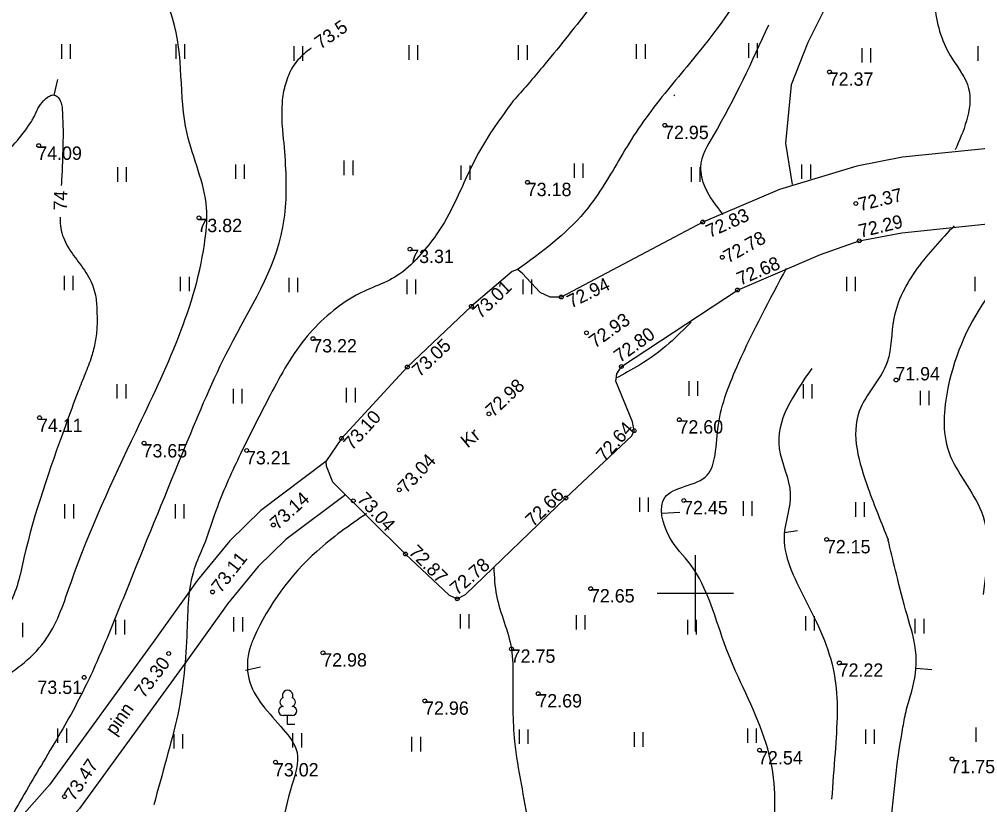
# Model space of a CAD drawing. Extents: x 637052 to 638628, y 6462502 to 6466834.
# Drawn here: x 637664.6 to 637714.8, y 6465838.9 to 6465880.1 of the extents above; entities that cross this region are included whole.
import ezdxf

# ---------------------------------------------------------------- set-up
doc = ezdxf.new("R2010")
doc.units = 0
for name, color, linetype in [('HALJASTUS', 7, 'Continuous'), ('HORISONTAAL-EH2000', 7, 'Continuous'), ('KORGUS-EH2000', 7, 'Continuous'), ('PUU', 7, 'Continuous'), ('TEE', 7, 'Continuous'), ('VORK', 7, 'Continuous')]:
    doc.layers.add(name, color=color, linetype=linetype)

msp = doc.modelspace()

# ---------------------------------------------------------------- linework, layer by layer
at = {"layer": 'HALJASTUS'}
for p, q in [((637666.773, 6465878.775), (637666.773, 6465878.015)), ((637667.233, 6465878.775), (637667.233, 6465878.015)), ((637672.758, 6465878.775), (637672.758, 6465878.015)), ((637673.218, 6465878.775), (637673.218, 6465878.015)), ((637678.943, 6465878.675), (637678.943, 6465877.915)), ((637679.403, 6465878.675), (637679.403, 6465877.915)), ((637684.978, 6465878.725), (637684.978, 6465877.965)), ((637685.438, 6465878.725), (637685.438, 6465877.965)), ((637690.713, 6465878.725), (637690.713, 6465877.965)), ((637691.173, 6465878.725), (637691.173, 6465877.965)), ((637696.898, 6465878.775), (637696.898, 6465878.015)), ((637697.358, 6465878.775), (637697.358, 6465878.015)), ((637702.783, 6465878.825), (637702.783, 6465878.065)), ((637703.243, 6465878.825), (637703.243, 6465878.065)), ((637708.718, 6465878.575), (637708.718, 6465877.815)), ((637709.178, 6465878.575), (637709.178, 6465877.815)), ((637714.803, 6465878.675), (637714.803, 6465877.915)), ((637675.889, 6465872.475), (637675.889, 6465871.715)), ((637676.349, 6465872.475), (637676.349, 6465871.715)), ((637681.575, 6465872.675), (637681.575, 6465871.915)), ((637682.035, 6465872.675), (637682.035, 6465871.915)), ((637693.645, 6465872.525), (637693.645, 6465871.765)), ((637694.105, 6465872.525), (637694.105, 6465871.765)), ((637705.565, 6465872.475), (637705.565, 6465871.715)), ((637706.025, 6465872.475), (637706.025, 6465871.715)), ((637669.705, 6465872.326), (637669.705, 6465871.566)), ((637670.165, 6465872.326), (637670.165, 6465871.566)), ((637687.71, 6465872.426), (637687.71, 6465871.666)), ((637688.17, 6465872.426), (637688.17, 6465871.666)), ((637699.779, 6465872.326), (637699.779, 6465871.566)), ((637700.239, 6465872.326), (637700.239, 6465871.566)), ((637666.912, 6465866.637), (637666.912, 6465865.877)), ((637667.372, 6465866.637), (637667.372, 6465865.877)), ((637672.996, 6465866.587), (637672.996, 6465865.827)), ((637673.456, 6465866.587), (637673.456, 6465865.827)), ((637678.682, 6465866.537), (637678.682, 6465865.777)), ((637679.142, 6465866.537), (637679.142, 6465865.777)), ((637684.867, 6465866.437), (637684.867, 6465865.677)), ((637685.327, 6465866.437), (637685.327, 6465865.677)), ((637690.951, 6465866.437), (637690.951, 6465865.677)), ((637691.411, 6465866.437), (637691.411, 6465865.677)), ((637707.922, 6465866.587), (637707.922, 6465865.827)), ((637708.382, 6465866.587), (637708.382, 6465865.827)), ((637714.655, 6465866.587), (637714.655, 6465865.827)), ((637669.68, 6465860.959), (637669.68, 6465860.199)), ((637670.14, 6465860.959), (637670.14, 6465860.199)), ((637699.655, 6465861.109), (637699.655, 6465860.349)), ((637700.115, 6465861.109), (637700.115, 6465860.349)), ((637705.64, 6465860.959), (637705.64, 6465860.199)), ((637706.1, 6465860.959), (637706.1, 6465860.199)), ((637675.764, 6465860.709), (637675.764, 6465859.949)), ((637676.224, 6465860.709), (637676.224, 6465859.949)), ((637681.7, 6465860.759), (637681.7, 6465859.999)), ((637682.16, 6465860.759), (637682.16, 6465859.999)), ((637711.774, 6465860.609), (637711.774, 6465859.849)), ((637712.234, 6465860.609), (637712.234, 6465859.849)), ((637697.061, 6465855.02), (637697.061, 6465854.26)), ((637697.521, 6465855.02), (637697.521, 6465854.26)), ((637666.937, 6465854.671), (637666.937, 6465853.911)), ((637667.397, 6465854.671), (637667.397, 6465853.911)), ((637672.722, 6465854.671), (637672.722, 6465853.911)), ((637673.182, 6465854.671), (637673.182, 6465853.911)), ((637702.498, 6465854.82), (637702.498, 6465854.06)), ((637702.958, 6465854.82), (637702.958, 6465854.06)), ((637708.383, 6465854.771), (637708.383, 6465854.011)), ((637708.843, 6465854.771), (637708.843, 6465854.011)), ((637687.665, 6465848.901), (637687.665, 6465848.141)), ((637688.125, 6465848.901), (637688.125, 6465848.141)), ((637693.75, 6465848.851), (637693.75, 6465848.091)), ((637694.21, 6465848.851), (637694.21, 6465848.091)), ((637664.734, 6465848.452), (637664.734, 6465847.692)), ((637669.61, 6465848.602), (637669.61, 6465847.842)), ((637670.07, 6465848.602), (637670.07, 6465847.842)), ((637675.795, 6465848.751), (637675.795, 6465847.991)), ((637676.255, 6465848.751), (637676.255, 6465847.991)), ((637699.585, 6465848.602), (637699.585, 6465847.842)), ((637700.045, 6465848.602), (637700.045, 6465847.842)), ((637705.77, 6465848.801), (637705.77, 6465848.041)), ((637706.23, 6465848.801), (637706.23, 6465848.041)), ((637711.506, 6465848.652), (637711.506, 6465847.892)), ((637711.966, 6465848.652), (637711.966, 6465847.892)), ((637666.568, 6465842.912), (637666.568, 6465842.152)), ((637667.028, 6465842.912), (637667.028, 6465842.152)), ((637690.758, 6465842.863), (637690.758, 6465842.103)), ((637691.218, 6465842.863), (637691.218, 6465842.103)), ((637702.728, 6465842.912), (637702.728, 6465842.152)), ((637703.188, 6465842.912), (637703.188, 6465842.152)), ((637708.912, 6465842.863), (637708.912, 6465842.103)), ((637709.372, 6465842.863), (637709.372, 6465842.103)), ((637714.698, 6465842.962), (637714.698, 6465842.202)), ((637672.653, 6465842.613), (637672.653, 6465841.853)), ((637673.113, 6465842.613), (637673.113, 6465841.853)), ((637678.887, 6465842.663), (637678.887, 6465841.903)), ((637679.347, 6465842.663), (637679.347, 6465841.903)), ((637685.122, 6465842.463), (637685.122, 6465841.703)), ((637685.582, 6465842.463), (637685.582, 6465841.703)), ((637696.792, 6465842.713), (637696.792, 6465841.953)), ((637697.252, 6465842.713), (637697.252, 6465841.953))]:
    msp.add_line(p, q, dxfattribs=at)
at = {"layer": 'HORISONTAAL-EH2000'}
for p, q in [((637666.39, 6465876.111), (637666.578, 6465876.933)), ((637698.88, 6465876.073), (637698.924, 6465876.141)), ((637698.264, 6465854.196), (637699.178, 6465854.239)), ((637704.646, 6465853.187), (637705.356, 6465853.281)), ((637676.421, 6465845.966), (637677.204, 6465846.141)), ((637711.579, 6465846.063), (637712.4, 6465845.995))]:
    msp.add_line(p, q, dxfattribs=at)
msp.add_lwpolyline([(637708.674, 6465884.346), (637707.588, 6465882.27), (637705.889, 6465878.871), (637705.011, 6465876.644), (637704.718, 6465873.597), (637705.07, 6465871.429)], dxfattribs=at)
for points in [[(637738.681, 6465925.36), (637732.86, 6465918.371), (637731.431, 6465916.736), (637730.667, 6465915.96), (637730.265, 6465915.584), (637729.847, 6465915.219), (637728.527, 6465914.288), (637727.104, 6465913.559), (637725.615, 6465912.941), (637724.095, 6465912.341), (637723.147, 6465911.962), (637722.197, 6465911.62), (637721.238, 6465911.347), (637720.752, 6465911.247), (637720.26, 6465911.176), (637719.013, 6465911.195), (637717.763, 6465911.421), (637716.512, 6465911.696), (637715.886, 6465911.802), (637715.261, 6465911.861), (637713.89, 6465911.917), (637713.204, 6465911.854), (637712.862, 6465911.776), (637712.522, 6465911.656), (637710.474, 6465910.298), (637708.824, 6465908.504), (637708.108, 6465907.633), (637707.454, 6465906.722), (637703.77, 6465900.612), (637702.079, 6465897.488), (637700.469, 6465894.319), (637699.482, 6465891.757), (637698.743, 6465889.087), (637697.943, 6465886.446), (637697.423, 6465885.18), (637696.771, 6465883.972), (637694.541, 6465880.78), (637692.115, 6465877.737), (637691.196, 6465876.65), (637690.454, 6465875.805)], [(637639.539, 6465814.147), (637640.463, 6465816.717), (637643.442, 6465819.321), (637647.14, 6465822.233), (637650.804, 6465826.036), (637653.509, 6465830.662), (637657.138, 6465836.349), (637659.775, 6465839.672), (637662.411, 6465844.503), (637664.808, 6465846.353), (637666.006, 6465847.655), (637667.273, 6465850.567), (637670.68, 6465858.482), (637674.31, 6465868.623), (637674.378, 6465870.199), (637673.351, 6465874.105), (637672.598, 6465880.135), (637670.338, 6465883.287), (637668.77, 6465883.833), (637666.349, 6465884.144), (637662.035, 6465884.11), (637660.22, 6465883.493), (637656.933, 6465880.615), (637651.694, 6465877.634), (637648.407, 6465874.653), (637645.363, 6465873.297), (637643.887, 6465873.591), (637642.415, 6465875.27), (637640.703, 6465876.229), (637638.032, 6465878.251), (637636.218, 6465883.219), (637634.642, 6465884.555), (637631.458, 6465886.508), (637630.329, 6465886.336), (637629.746, 6465885.069), (637631.116, 6465881.951), (637631.938, 6465879.244), (637631.869, 6465873.283), (637630.534, 6465869.994), (637628.993, 6465867.63), (637626.973, 6465867.39), (637625.945, 6465868.726), (637624.473, 6465873.625), (637623.925, 6465878.319), (637620.506, 6465888.133), (637618.721, 6465889.352), (637616.256, 6465890.277), (637615.126, 6465891.613), (637613.927, 6465894.217), (637613.379, 6465896.752), (637612.856, 6465897.72), (637612.01, 6465898.739), (637609.955, 6465900.624)], [(637705.538, 6465888.189), (637703.214, 6465882.823), (637699.975, 6465878.109), (637697.691, 6465875.297), (637696.636, 6465873.773), (637694.88, 6465870.901), (637694.177, 6465869.964), (637690.673, 6465866.961)], [(637713.611, 6465882.824), (637712.742, 6465882.024), (637712.566, 6465880.677), (637713.444, 6465878.041), (637714.322, 6465876.46), (637714.205, 6465874.762), (637713.62, 6465873.239)], [(637603.677, 6465881.657), (637603.084, 6465875.386), (637603.201, 6465874.457), (637603.396, 6465874.008), (637603.666, 6465873.57), (637604.328, 6465872.877), (637605.104, 6465872.371), (637606.037, 6465871.944), (637607.01, 6465871.624), (637607.976, 6465871.292), (637608.887, 6465870.829), (637609.714, 6465870.251), (637610.486, 6465869.612), (637611.764, 6465868.088), (637612.424, 6465866.912), (637613.028, 6465865.716), (637613.621, 6465864.519), (637614.251, 6465863.339), (637615.076, 6465861.857), (637615.532, 6465861.139), (637616.044, 6465860.448), (637617.255, 6465859.34), (637618.646, 6465858.46), (637620.203, 6465857.57), (637621.782, 6465856.785), (637623.393, 6465856.1), (637625.049, 6465855.514), (637626.966, 6465855.48), (637627.324, 6465855.587), (637627.672, 6465855.729), (637628.267, 6465856.165), (637629.006, 6465857.051), (637629.725, 6465857.948), (637631.178, 6465859.728), (637633.438, 6465862.366), (637635.424, 6465864.696), (637635.993, 6465865.258), (637636.323, 6465865.493), (637636.69, 6465865.69), (637637.952, 6465865.957), (637639.224, 6465865.861), (637640.245, 6465865.695), (637641.244, 6465865.381), (637641.92, 6465865.034), (637642.558, 6465864.645), (637643.19, 6465864.256), (637643.847, 6465863.908), (637644.942, 6465863.463), (637645.543, 6465863.238), (637645.847, 6465863.175), (637646.141, 6465863.189), (637646.703, 6465863.485), (637647.202, 6465863.942), (637649.591, 6465866.279), (637651.893, 6465868.67), (637652.719, 6465869.6), (637653.523, 6465870.547), (637654.325, 6465871.499), (637655.146, 6465872.439), (637655.831, 6465873.022), (637656.143, 6465873.147), (637656.46, 6465873.214), (637657.098, 6465873.227), (637659.58, 6465873.022), (637660.232, 6465872.93), (637660.883, 6465872.816), (637661.532, 6465872.702), (637662.182, 6465872.61), (637662.836, 6465872.632), (637663.161, 6465872.726), (637663.483, 6465872.885), (637664.459, 6465873.734), (637665.195, 6465874.735), (637665.324, 6465874.951), (637665.429, 6465875.177), (637665.537, 6465875.405), (637665.675, 6465875.626), (637666.037, 6465875.994), (637666.243, 6465876.105), (637666.428, 6465876.105), (637666.77, 6465875.626), (637666.826, 6465875.043), (637666.85, 6465874.461), (637666.839, 6465873.296), (637666.811, 6465872.319), (637666.76, 6465871.368)], [(637703.825, 6465879.774), (637700.942, 6465874.004), (637700.266, 6465872.336), (637700.492, 6465871.299), (637701.438, 6465869.857)], [(637679.861, 6465878.568), (637679.799, 6465878.523), (637679.474, 6465878.255), (637679.165, 6465877.955), (637678.885, 6465877.582), (637678.68, 6465877.168), (637678.53, 6465876.737), (637678.468, 6465876.522), (637678.412, 6465876.311), (637678.346, 6465875.858), (637678.323, 6465875.404), (637678.331, 6465874.494)], [(637690.454, 6465875.805), (637688.629, 6465873.079), (637687.417, 6465870.548), (637686.412, 6465868.779), (637685.615, 6465867.774), (637684.506, 6465866.733), (637682.219, 6465865.624), (637680.867, 6465864.687), (637679.654, 6465863.474), (637677.714, 6465860.388), (637676.154, 6465857.301), (637674.942, 6465854.527), (637674.214, 6465852.481), (637673.729, 6465851.268), (637673.348, 6465848.008), (637672.862, 6465843.639), (637672.273, 6465841.316), (637671.61, 6465838.906)], [(637678.331, 6465874.494), (637678.532, 6465870.863), (637678.361, 6465869.184), (637675.553, 6465862.846), (637673.259, 6465857.707), (637670.349, 6465850.58), (637669.213, 6465847.786), (637668.622, 6465846.398), (637667.986, 6465845.03), (637667.164, 6465843.468), (637666.282, 6465841.939), (637665.379, 6465840.423), (637664.493, 6465838.897), (637663.668, 6465837.379), (637661.318, 6465832.755), (637659.688, 6465829.705), (637658.804, 6465828.218), (637658.337, 6465827.488), (637657.851, 6465826.769), (637657.239, 6465826.064), (637656.584, 6465825.398), (637654.601, 6465823.153), (637652.612, 6465820.91), (637650.797, 6465819.197), (637649.657, 6465818.396), (637648.484, 6465817.647), (637647.304, 6465816.91), (637646.141, 6465816.147), (637643.607, 6465814.297), (637642.511, 6465813.03), (637642.092, 6465812.027), (637641.737, 6465811.012), (637641.107, 6465808.953), (637640.98, 6465808.53)], [(637666.698, 6465869.71), (637666.702, 6465869.39), (637666.977, 6465868.4), (637667.57, 6465867.485), (637668.191, 6465866.58), (637668.551, 6465865.621), (637668.626, 6465864.825), (637668.631, 6465864.005), (637668.544, 6465863.188), (637668.346, 6465862.401), (637668.009, 6465861.491), (637667.649, 6465860.589), (637666.976, 6465858.769), (637664.802, 6465851.848), (637663.98, 6465849.313), (637663.659, 6465848.906), (637663.431, 6465848.747), (637663.192, 6465848.593), (637662.906, 6465848.428), (637662.61, 6465848.319), (637662.199, 6465848.388), (637661.857, 6465848.73), (637661.775, 6465849.049), (637661.808, 6465849.4), (637661.829, 6465849.751), (637661.711, 6465850.066), (637661.409, 6465850.265), (637660.821, 6465850.221), (637660.589, 6465850.088), (637660.37, 6465849.939), (637659.999, 6465849.57), (637659.757, 6465849.211), (637659.54, 6465848.842), (637659.321, 6465848.477), (637659.075, 6465848.131), (637657.996, 6465846.812), (637656.567, 6465845.167), (637656.214, 6465844.617), (637655.881, 6465844.057), (637655.256, 6465842.913), (637654.653, 6465841.757), (637654.033, 6465840.61), (637653.554, 6465839.788), (637652.013, 6465838.589), (637649.856, 6465837.698), (637648.897, 6465837.355), (637648.421, 6465837.122), (637648.221, 6465836.955), (637648.075, 6465836.739), (637647.992, 6465836.485), (637647.95, 6465836.226), (637647.919, 6465835.966), (637647.87, 6465835.711), (637647.767, 6465835.368), (637647.695, 6465834.287), (637647.777, 6465833.197), (637647.888, 6465832.105), (637647.904, 6465831.017), (637647.733, 6465829.784), (637646.706, 6465827.145), (637645.644, 6465825.672), (637645.053, 6465825.18), (637644.422, 6465824.745), (637643.794, 6465824.312), (637643.213, 6465823.822), (637641.604, 6465822.143), (637639.378, 6465819.505), (637638.077, 6465817.792), (637637.506, 6465816.831), (637637.05, 6465815.817), (637636.502, 6465813.681), (637635.989, 6465809.398), (637635.886, 6465808.634)], [(637718.683, 6465869.625), (637717.467, 6465868.094), (637715.441, 6465865.706), (637713.235, 6465860.75), (637713.28, 6465857.416), (637714.991, 6465854.263), (637715.081, 6465849.938)], [(637713.561, 6465869.256), (637711.63, 6465867.031), (637710.401, 6465864.395), (637710.05, 6465862.111), (637708.587, 6465859.534), (637709.055, 6465855.493), (637710.099, 6465852.816)], [(637704.133, 6465837.908), (637704.133, 6465840.018), (637703.605, 6465842.421), (637701.614, 6465847.109), (637699.74, 6465851.504), (637698.628, 6465852.969), (637698.393, 6465855.02), (637700.619, 6465856.192), (637701.029, 6465857.247), (637701.204, 6465858.829), (637702.259, 6465862.052), (637704.777, 6465867.034)], [(637699.77, 6465864.211), (637698.627, 6465863.101), (637697.067, 6465861.957), (637695.82, 6465861.263)], [(637706.1, 6465861.784), (637704.389, 6465857.592), (637704.974, 6465855.203), (637704.659, 6465853.129), (637705.74, 6465849.703), (637707.272, 6465845.781), (637707.317, 6465841.634), (637707.137, 6465839.2)], [(637682.767, 6465854.178), (637680.154, 6465852.194), (637676.865, 6465847.686), (637676.64, 6465847.1), (637676.595, 6465845.523), (637678.397, 6465842.863), (637679.118, 6465841.646), (637678.847, 6465839.933), (637678.261, 6465837.554)], [(637708.776, 6465809.842), (637709.956, 6465812.482), (637710.555, 6465814.537), (637710.624, 6465816.901), (637710.606, 6465827.899), (637710.531, 6465829.734), (637710.393, 6465831.567), (637710.258, 6465833.399), (637710.196, 6465835.231), (637710.88, 6465842.974), (637711.073, 6465843.923), (637711.343, 6465844.867), (637711.565, 6465846.743), (637711.094, 6465848.868), (637710.538, 6465850.991), (637710.151, 6465852.593), (637710.099, 6465852.816)], [(637689.431, 6465851.356), (637689.575, 6465849.88), (637690.357, 6465847.075), (637690.431, 6465845.553), (637690.521, 6465842.217), (637691.242, 6465837.799), (637691.242, 6465834.013), (637690.837, 6465832.57), (637689.166, 6465829.383)]]:
    msp.add_spline(points, degree=3, dxfattribs=at)
at = {"layer": 'KORGUS-EH2000'}
for centre in [(637707.028, 6465877.323), (637698.395, 6465874.527), (637665.578, 6465873.463), (637691.201, 6465871.537), (637708.412, 6465870.426), (637673.975, 6465869.674), (637700.384, 6465869.454), (637708.591, 6465868.467), (637685.038, 6465868.03), (637701.41, 6465867.61), (637702.203, 6465865.893), (637692.97, 6465865.525), (637688.259, 6465865.038), (637679.955, 6465863.343), (637694.29, 6465863.65), (637684.897, 6465861.855), (637696.119, 6465861.884), (637710.518, 6465861.177), (637689.178, 6465859.4), (637665.62, 6465859.197), (637699.154, 6465859.092), (637696.786, 6465858.515), (637671.099, 6465857.863), (637681.448, 6465858.113), (637676.48, 6465857.476), (637684.477, 6465855.418), (637682.065, 6465854.845), (637693.207, 6465854.993), (637699.395, 6465854.858), (637677.88, 6465853.577), (637706.879, 6465852.811), (637684.805, 6465852.051), (637674.689, 6465850.065), (637694.512, 6465850.236), (637687.516, 6465849.702), (637672.391, 6465846.842), (637680.479, 6465846.875), (637690.357, 6465847.075), (637707.547, 6465846.34), (637667.962, 6465845.586), (637691.755, 6465844.733), (637685.819, 6465844.351), (637703.362, 6465841.768), (637713.445, 6465841.31), (637677.986, 6465841.141), (637666.932, 6465839.335)]:
    msp.add_circle(centre, 0.1, dxfattribs=at)
at = {"layer": 'PUU'}
for p, q in [((637678.867, 6465843.59), (637678.387, 6465843.59)), ((637678.627, 6465843.115), (637678.627, 6465843.59)), ((637679.007, 6465843.115), (637678.627, 6465843.115))]:
    msp.add_line(p, q, dxfattribs=at)
for centre, radius, start, end in [((637678.627, 6465844.635), 0.277, 332.5799, 207.4201), ((637678.457, 6465844.288), 0.233, 109.0217, 253.1415), ((637678.797, 6465844.288), 0.233, 286.8508, 70.9859), ((637678.389, 6465843.828), 0.238, 90.0016, 269.3953), ((637678.864, 6465843.828), 0.238, 270.6047, 89.9984)]:
    msp.add_arc(centre, radius, start, end, dxfattribs=at)
at = {"layer": 'TEE'}
for points in [[(637716.874, 6465873.47), (637710.852, 6465872.864), (637708.464, 6465872.378), (637704.415, 6465871.163), (637700.384, 6465869.454), (637692.97, 6465865.525), (637692.38, 6465865.525), (637691.855, 6465865.766), (637690.924, 6465866.778), (637690.673, 6465866.961), (637690.39, 6465866.871), (637688.259, 6465865.038), (637684.897, 6465861.855), (637681.448, 6465858.113), (637680.634, 6465856.895), (637680.65, 6465856.679), (637680.983, 6465855.83), (637684.805, 6465852.051), (637687.085, 6465849.892), (637687.516, 6465849.702), (637687.957, 6465849.923), (637693.207, 6465854.993), (637696.659, 6465858.242), (637696.786, 6465858.515), (637696.696, 6465858.98), (637695.829, 6465861.106), (637695.885, 6465861.506), (637696.119, 6465861.884), (637702.203, 6465865.893), (637706.561, 6465867.76), (637708.591, 6465868.467), (637710.812, 6465868.894), (637717.805, 6465869.622)], [(637680.634, 6465856.895), (637677.228, 6465854.338), (637675.604, 6465852.751), (637673.895, 6465850.674), (637671.579, 6465847.426), (637666.152, 6465839.962), (637662.702, 6465836.072), (637657.687, 6465831.118), (637654.133, 6465827.802), (637651.687, 6465825.856), (637646.202, 6465822.359), (637647.278, 6465820.673)], [(637681.658, 6465855.163), (637678.532, 6465852.816), (637677.079, 6465851.396), (637675.483, 6465849.456), (637673.203, 6465846.258), (637667.712, 6465838.708), (637664.554, 6465835.146)]]:
    msp.add_lwpolyline(points, dxfattribs=at)
at = {"layer": 'VORK'}
for p, q in [((637700, 6465848), (637700, 6465852)), ((637698, 6465850), (637702, 6465850))]:
    msp.add_line(p, q, dxfattribs=at)

# ---------------------------------------------------------------- texts
at = {"layer": 'HORISONTAAL-EH2000'}
for s, rotation, p in [('73.5', 34.8492, (637680.346, 6465878.483)), ('74', 88.6909, (637667.051, 6465870.052))]:
    msp.add_text(s, height=0.7, rotation=rotation, dxfattribs=at).set_placement(p)
at = {"layer": 'KORGUS-EH2000'}
for s, p in [('72.37', (637706.987, 6465876.6)), ('72.95', (637698.354, 6465873.804)), ('74.09', (637665.498, 6465872.716)), ('73.18', (637691.16, 6465870.814)), ('73.82', (637673.895, 6465868.927)), ('73.31', (637684.997, 6465867.307)), ('73.22', (637679.914, 6465862.62)), ('71.94', (637710.477, 6465861.155)), ('74.11', (637665.54, 6465858.45)), ('72.60', (637699.113, 6465858.369)), ('73.65', (637671.019, 6465857.116)), ('73.21', (637676.439, 6465856.753)), ('72.45', (637699.354, 6465854.135)), ('72.15', (637706.838, 6465852.088)), ('72.65', (637694.471, 6465849.513)), ('72.98', (637680.438, 6465846.152)), ('72.75', (637690.316, 6465846.352)), ('72.22', (637707.506, 6465845.617)), ('73.51', (637665.511, 6465844.716)), ('72.96', (637685.778, 6465843.628)), ('72.69', (637691.714, 6465844.01)), ('72.54', (637703.282, 6465841.021)), ('73.02', (637677.906, 6465840.394)), ('71.75', (637713.365, 6465840.563))]:
    msp.add_text(s, height=0.7, dxfattribs=at).set_placement(p)
for s, rotation, p in [('72.37', 13.5044, (637708.627, 6465870.024)), ('72.83', 24.242, (637700.749, 6465868.609)), ('72.29', 13.5791, (637708.646, 6465868.627)), ('72.78', 28.9425, (637701.71, 6465867.278)), ('72.68', 23.1106, (637702.353, 6465866.12)), ('72.94', 26.1006, (637693.483, 6465864.921)), ('73.01', 43.8733, (637688.739, 6465864.347)), ('72.93', 35.3292, (637694.732, 6465862.815)), ('72.80', 35.7454, (637696.045, 6465862.057)), ('73.05', 43.3824, (637685.545, 6465861.295)), ('72.98', 43.3507, (637689.4, 6465859.191)), ('73.10', 47.9697, (637682.003, 6465857.453)), ('72.64', 48.5512, (637695.249, 6465856.841)), ('73.04', 46.9605, (637684.847, 6465855.191)), ('72.66', 44.403, (637691.497, 6465853.439)), ('73.14', 41.9249, (637678.09, 6465853.293)), ('73.04', 312.7264, (637682.228, 6465854.893)), ('72.87', 314.981, (637684.927, 6465852.108)), ('73.11', 52.2716, (637675.121, 6465849.966)), ('72.78', 40.4449, (637687.504, 6465849.857)), ('73.30', 53.1484, (637671.098, 6465844.447)), ('73.47', 56.0586, (637667.431, 6465839.057))]:
    msp.add_text(s, height=0.7, rotation=rotation, dxfattribs=at).set_placement(p)
at = {"layer": 'TEE'}
for s, rotation, p in [('Kr', 39.4712, (637688.057, 6465857.581)), ('pinn', 54.9031, (637669.579, 6465842.499))]:
    msp.add_text(s, height=0.699, rotation=rotation, dxfattribs=at).set_placement(p)

doc.saveas('drawing.dxf')
